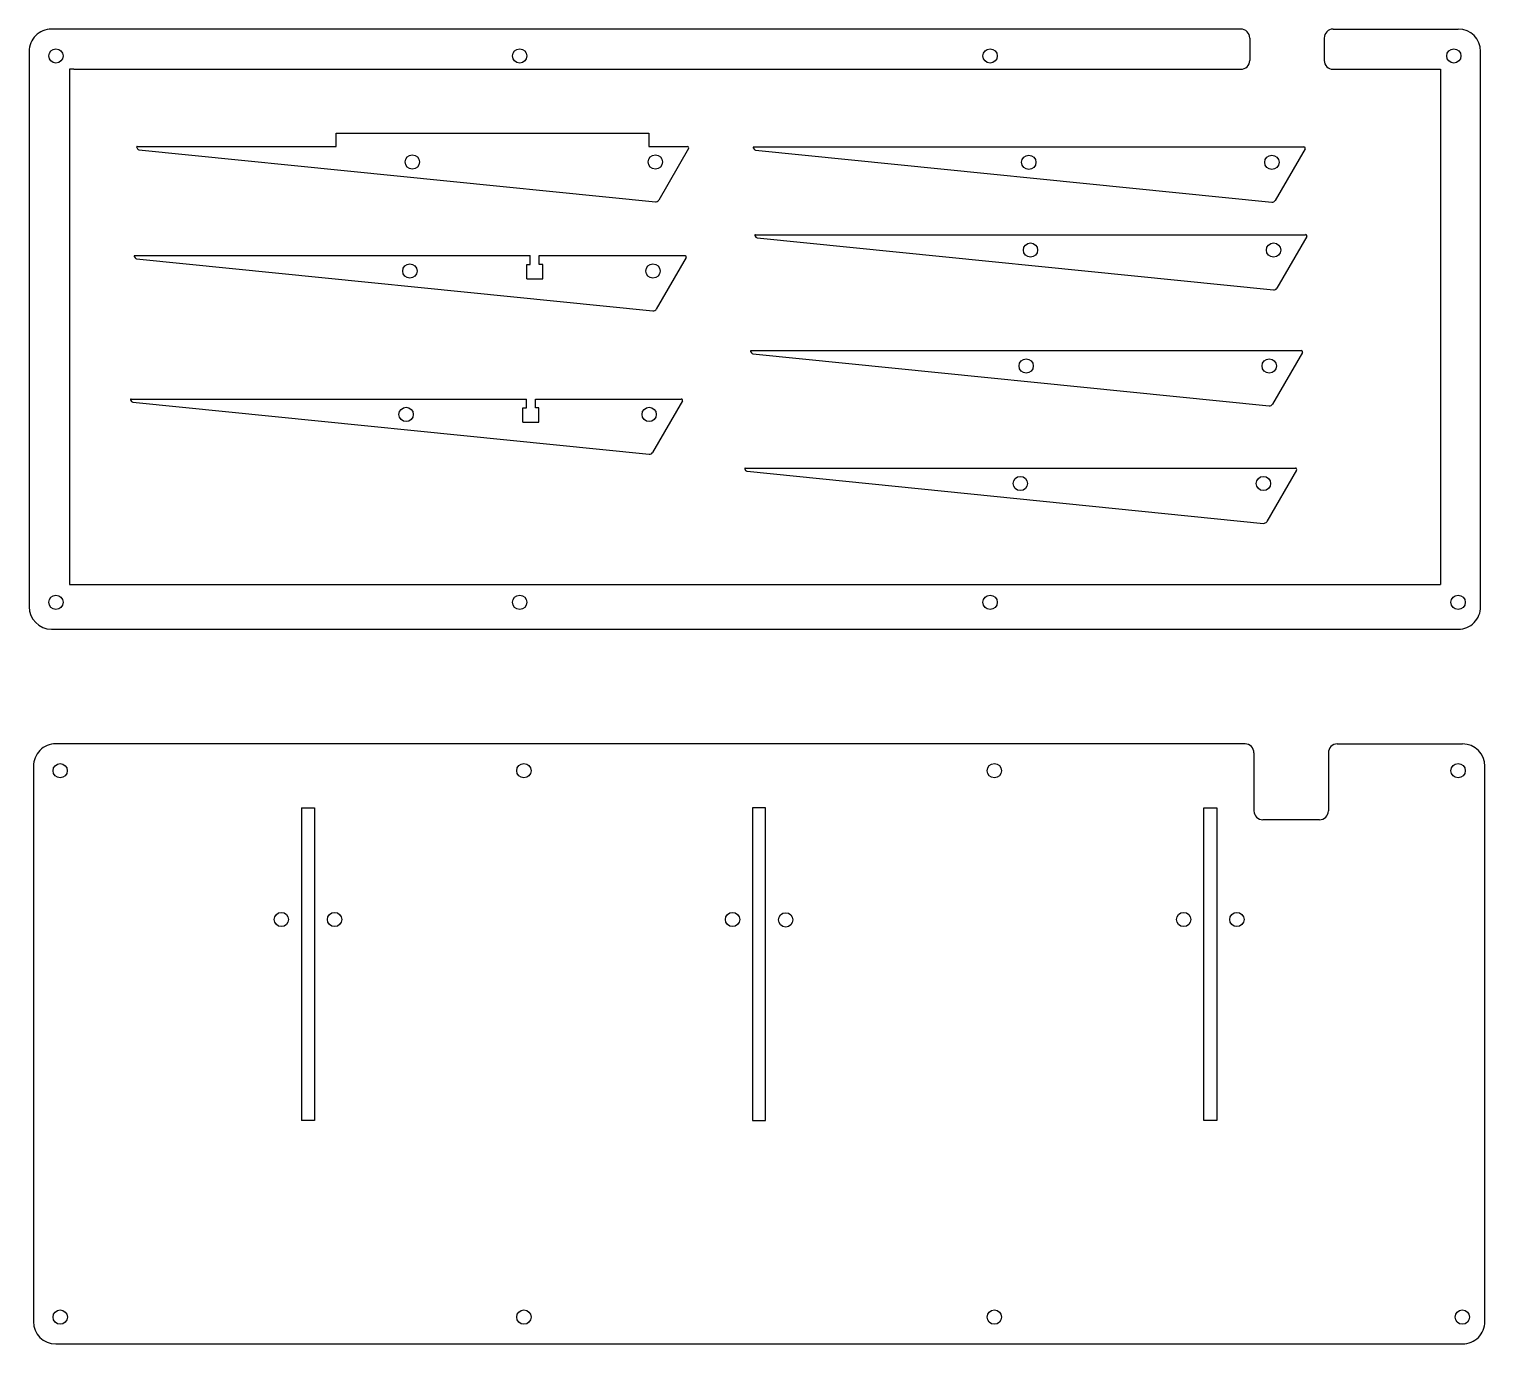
# Model space of a CAD drawing. Extents: x -401 to 1070, y -422 to 1263.
# Drawn here: x 3.4 to 329.1, y 72.7 to 367 of the extents above; entities that cross this region are included whole.
import ezdxf

# ---------------------------------------------------------------- set-up
doc = ezdxf.new("R2010")
doc.units = 0
doc.header["$MEASUREMENT"] = 0

msp = doc.modelspace()

# ---------------------------------------------------------------- linework, layer by layer
at = {"linetype": 'Continuous'}
for p, q in [((274.51, 367), (8.36, 367)), ((276.51, 365), (276.51, 360)), ((293.15, 365), (293.15, 360)), ((295.15, 367), (323.17, 367)), ((3.36, 362), (3.36, 237.69)), ((328.17, 237.69), (328.17, 362)), ((13.36, 358), (12.36, 358)), ((12.36, 358), (12.36, 357)), ((13.36, 358), (274.51, 358)), ((295.15, 358), (319.16, 358)), ((12.36, 242.7), (13.36, 242.7)), ((318.16, 242.7), (319.16, 242.7)), ((8.36, 232.69), (323.17, 232.69)), ((275.45, 207), (9.31, 207)), ((296.09, 207), (324.12, 207)), ((4.31, 202), (4.31, 77.69)), ((277.45, 205), (277.45, 200)), ((294.09, 205), (294.09, 200)), ((329.12, 77.69), (329.12, 202)), ((277.45, 200), (277.45, 192)), ((294.09, 200), (294.09, 192)), ((64.31, 192.69), (64.31, 122.69)), ((64.31, 192.69), (67.21, 192.69)), ((67.21, 192.69), (67.21, 122.69)), ((165.26, 192.69), (165.26, 122.69)), ((168.16, 192.69), (165.26, 192.69)), ((168.16, 122.69), (168.16, 192.69)), ((266.22, 122.69), (266.22, 192.69)), ((266.22, 192.69), (269.12, 192.69)), ((269.12, 192.69), (269.12, 122.69)), ((292.09, 190), (279.45, 190)), ((67.21, 122.69), (64.31, 122.69)), ((165.26, 122.69), (168.16, 122.69)), ((269.12, 122.69), (266.22, 122.69)), ((9.31, 72.69), (324.12, 72.69))]:
    msp.add_line(p, q, dxfattribs=at)
for p, q in [((12.36, 357), (12.36, 242.7)), ((319.16, 358), (319.16, 242.7)), ((72.03, 340.7), (72.03, 343.7)), ((72.03, 343.7), (142.03, 343.7)), ((142.03, 343.7), (142.03, 340.7)), ((27.43, 340.53), (27.63, 340.18)), ((27.53, 340.7), (72.03, 340.7)), ((27.93, 339.99), (143.49, 328.33)), ((142.03, 340.7), (150.66, 340.7)), ((150.91, 340.27), (144.24, 328.71)), ((165.39, 340.46), (165.6, 340.11)), ((165.49, 340.63), (288.62, 340.63)), ((165.9, 339.91), (281.45, 328.26)), ((288.87, 340.2), (282.2, 328.64)), ((165.77, 320.81), (165.98, 320.46)), ((165.87, 320.98), (289, 320.98)), ((166.28, 320.27), (281.83, 308.61)), ((289.25, 320.55), (282.58, 309)), ((26.9, 316.12), (27.1, 315.77)), ((27, 316.29), (115.5, 316.29)), ((115.5, 314.29), (115.5, 316.29)), ((117.5, 316.29), (150.13, 316.29)), ((117.5, 314.29), (117.5, 316.29)), ((27.4, 315.57), (142.96, 303.92)), ((114.7, 311.09), (114.7, 314.29)), ((114.7, 314.29), (115.5, 314.29)), ((118.3, 314.29), (117.5, 314.29)), ((118.3, 311.09), (118.3, 314.29)), ((150.38, 315.86), (143.71, 304.3)), ((114.7, 311.09), (118.3, 311.09)), ((164.81, 294.86), (165.01, 294.51)), ((164.91, 295.04), (288.03, 295.04)), ((165.31, 294.32), (280.86, 282.66)), ((288.28, 294.6), (281.61, 283.05)), ((26.06, 284.02), (26.26, 283.67)), ((26.16, 284.19), (114.65, 284.19)), ((26.56, 283.48), (142.11, 271.82)), ((114.65, 282.19), (114.65, 284.19)), ((116.65, 284.19), (149.28, 284.19)), ((116.65, 282.19), (116.65, 284.19)), ((149.53, 283.76), (142.86, 272.21)), ((113.85, 278.99), (113.85, 282.19)), ((113.85, 282.19), (114.65, 282.19)), ((117.45, 282.19), (116.65, 282.19)), ((117.45, 278.99), (117.45, 282.19)), ((113.85, 278.99), (117.45, 278.99)), ((163.5, 268.56), (163.7, 268.21)), ((163.6, 268.74), (286.73, 268.74)), ((164, 268.02), (279.56, 256.37)), ((286.98, 268.3), (280.3, 256.75)), ((13.36, 242.7), (318.16, 242.7))]:
    msp.add_line(p, q)
for centre, radius in [((9.36, 361), 1.59), ((113.13, 361), 1.6), ((113.13, 361), 1.6), ((218.4, 361), 1.6), ((322.17, 361), 1.6), ((9.36, 238.69), 1.6), ((113.13, 238.69), 1.6), ((218.4, 238.69), 1.6), ((323.12, 238.69), 1.6), ((10.31, 201), 1.59), ((114.08, 201), 1.6), ((114.08, 201), 1.6), ((219.35, 201), 1.6), ((323.12, 201), 1.6), ((59.81, 167.69), 1.6), ((71.71, 167.69), 1.6), ((160.76, 167.69), 1.6), ((172.66, 167.61), 1.6), ((261.72, 167.69), 1.6), ((273.62, 167.69), 1.6), ((10.31, 78.69), 1.6), ((114.08, 78.69), 1.6), ((219.35, 78.69), 1.6), ((324.06, 78.69), 1.6)]:
    msp.add_circle(centre, radius, dxfattribs=at)
for centre in [(89.1, 337.26), (143.49, 337.26), (227.06, 337.19), (281.45, 337.19), (227.44, 317.54), (281.83, 317.54), (88.56, 312.85), (142.96, 312.85), (226.47, 291.59), (280.86, 291.59), (87.72, 280.75), (142.11, 280.75), (225.16, 265.29), (279.56, 265.29)]:
    msp.add_circle(centre, 1.6)
for centre, radius, start, end in [((8.36, 362), 5, 90, 180.0002), ((274.51, 365), 2, 0, 90), ((295.15, 365), 2, 90, 180), ((323.17, 362), 5, 0, 90), ((274.51, 360), 2, 270, 0), ((295.15, 360), 2, 180, 270), ((8.36, 237.69), 5, 180, 270), ((323.17, 237.69), 5, 270, 0.0156), ((9.31, 202), 5, 90, 180.0002), ((275.45, 205), 2, 0, 90), ((296.09, 205), 2, 90, 180), ((324.12, 202), 5, 0, 90), ((279.45, 192), 2, 180, 270), ((292.09, 192), 2, 270, 0), ((9.31, 77.69), 5, 180, 270), ((324.12, 77.69), 5, 270, 0.0156)]:
    msp.add_arc(centre, radius, start, end, dxfattribs=at)
for centre, radius, start, end in [((27.53, 340.59), 0.115, 90, 210), ((28.02, 340.44), 0.465, 214.6202, 259.6202), ((150.66, 340.41), 0.289, 330, 90), ((165.49, 340.51), 0.115, 90, 210), ((165.98, 340.37), 0.465, 214.6202, 259.6202), ((288.62, 340.34), 0.289, 330, 90), ((143.53, 329.17), 0.84, 267.1202, 327.1202), ((281.49, 329.1), 0.84, 267.1202, 327.1202), ((165.87, 320.87), 0.115, 90, 210), ((166.36, 320.73), 0.465, 214.6202, 259.6202), ((289, 320.7), 0.289, 330, 90), ((27, 316.17), 0.115, 90, 210), ((150.13, 316), 0.289, 330, 90), ((27.49, 316.03), 0.465, 214.6202, 259.6202), ((281.87, 309.45), 0.84, 267.1202, 327.1202), ((143, 304.76), 0.84, 267.1202, 327.1202), ((164.91, 294.92), 0.115, 90, 210), ((165.39, 294.78), 0.465, 214.6202, 259.6202), ((288.03, 294.75), 0.289, 330, 90), ((26.16, 284.08), 0.115, 90, 210), ((26.64, 283.94), 0.465, 214.6202, 259.6202), ((149.28, 283.91), 0.289, 330, 90), ((280.91, 283.5), 0.84, 267.1202, 327.1202), ((142.16, 272.66), 0.84, 267.1202, 327.1202), ((163.6, 268.62), 0.115, 90, 210), ((164.08, 268.48), 0.465, 214.6202, 259.6202), ((286.73, 268.45), 0.289, 330, 90), ((279.6, 257.2), 0.84, 267.1202, 327.1202)]:
    msp.add_arc(centre, radius, start, end)

doc.saveas('drawing.dxf')
